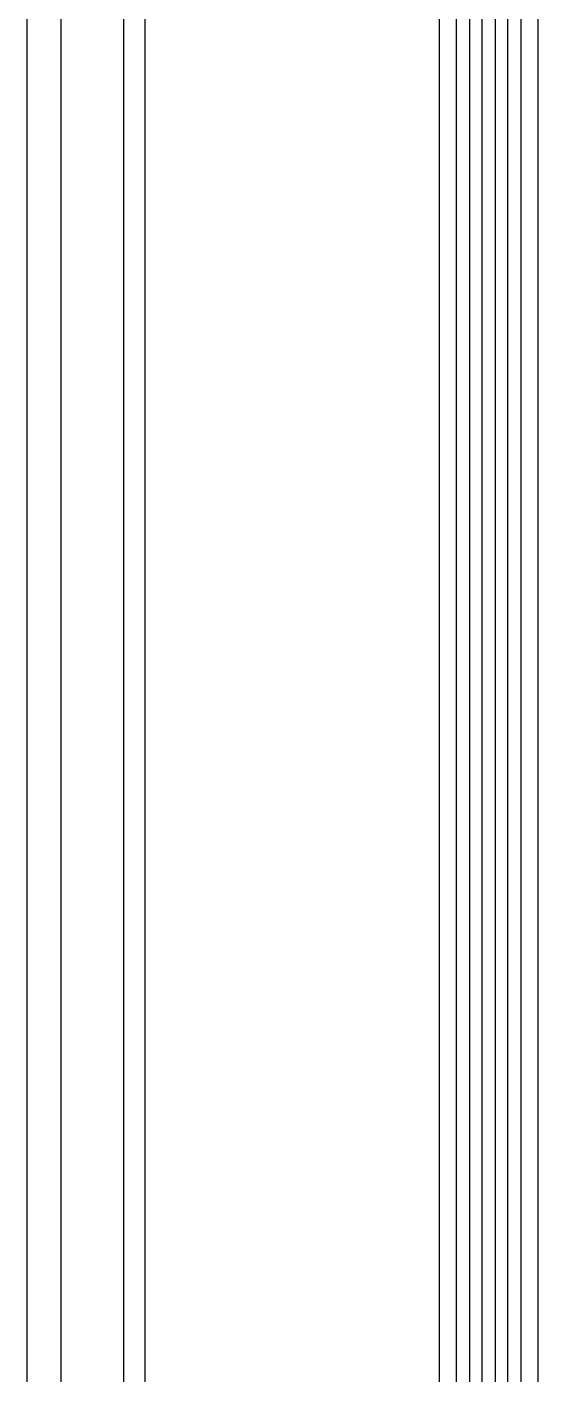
# Model space of a CAD drawing. Extents: x 726 to 4465, y 139 to 737.
# Drawn here: x 3897.15 to 3900.24, y 410.24 to 418.2 of the extents above; entities that cross this region are included whole.
import ezdxf

# ---------------------------------------------------------------- set-up
doc = ezdxf.new("R2010")
doc.units = 0
doc.layers.add('bak_bak_ttr1-bcq6716', color=11, linetype='Continuous')
doc.layers.add('bak_outline', color=11, linetype='Continuous')

msp = doc.modelspace()

# ---------------------------------------------------------------- linework, layer by layer
at = {"layer": 'bak_bak_ttr1-bcq6716'}
msp.add_lwpolyline([(3897.3549, 342.0197), (3897.3549, 363.5511, -0.202307), (3901.8566, 374.2211, 0.202316), (3902.3714, 375.4413), (3902.3714, 380.9412, 0.202311), (3901.8566, 382.1614, -0.202307), (3897.3549, 392.8314), (3897.3549, 423.8397, -0.414216), (3898.1515, 424.6363), (3909.7514, 424.6363, -0.414216), (3910.5479, 423.8397), (3910.5479, 393.2462, 0.196007), (3911.3186, 391.3562, -0.196002), (3915.5644, 380.9414), (3915.5644, 375.4411, -0.196002), (3911.3186, 365.0263, 0.196006), (3910.5479, 363.1363), (3910.5479, 342.0197, -0.414217), (3909.7514, 341.2232), (3898.1515, 341.2232, -0.414217)], format="xyb", close=True, dxfattribs=at)
for points in [[(3900.1738, 392.9582), (3900.1738, 421.3701), (3900.1741, 421.3701), (3900.1741, 421.3716, 0.112924), (3900.1352, 421.541, -0.017476), (3900.1286, 421.5563, 0.04893), (3900.0707, 421.668, -0.133843), (3900.0128, 421.8509), (3900.0036, 422.11), (3900.0036, 423.6271, -0.0765), (3900.009, 423.6599, -0.057858), (3900.1181, 423.9029, -0.185811), (3900.2031, 423.9471, 1.431941), (3900.0064, 424.4344, -0.402909), (3899.9361, 424.4364, 0.479351), (3899.502, 424.3932, -0.543585), (3899.3316, 424.394, 0.662695), (3898.8234, 424.3063, -0.346749), (3898.7747, 424.268), (3898.0443, 424.2677, -0.055334), (3898.0099, 424.2491), (3897.7369, 423.9763, 0.199154), (3897.7222, 423.9409), (3897.7222, 392.9556, 0.067698)], [(3899.2691, 424.2829, 0.230683), (3899.3746, 424.1723, -0.232804), (3899.5854, 423.8736, -0.038964), (3899.597, 423.7244), (3899.597, 421.7263, 0.130371), (3899.6236, 421.626, -0.023507), (3899.6357, 421.6029, 0.049043), (3899.6776, 421.5309, -0.034887), (3899.6975, 421.4991, 0.014221), (3899.7197, 421.4603, -0.082314), (3899.7543, 421.376, -0.055817), (3899.7672, 421.2611), (3899.7672, 392.9557, 0.202315)], [(3897.8497, 392.9556), (3897.8497, 423.8881, -0.198899), (3897.8644, 423.9235), (3898.067, 424.1261, -0.198831), (3898.1023, 424.1407), (3898.835, 424.1407, 0.473923), (3899.2475, 424.0075, -0.145265), (3899.2883, 424.0132), (3899.2919, 424.0104, -0.119036), (3899.4164, 423.7765, -0.021541), (3899.4189, 423.724), (3899.4189, 421.7267), (3899.4187, 421.7267, 0.067841), (3899.4327, 421.6249), (3899.4344, 421.618), (3899.4344, 421.4415, 0.196906), (3899.5012, 421.282), (3899.5576, 421.2256, -0.047957), (3899.5891, 421.1651), (3899.5891, 392.9556, 0.202307)], [(3899.691, 392.9557), (3899.691, 421.2611, 0.055802), (3899.68, 421.3591, 0.08277), (3899.6546, 421.4206, -0.014286), (3899.6302, 421.4634, 0.03514), (3899.6158, 421.4864, -0.048998), (3899.5664, 421.5711, 0.023848), (3899.5575, 421.5881, -0.130464), (3899.5208, 421.7263), (3899.5208, 423.7244, 0.038976), (3899.5101, 423.8618, 0.230884), (3899.3401, 424.1042, 0.2224), (3899.1928, 424.0938)], [(3899.8434, 392.9561), (3899.8434, 421.3198, 0.146958), (3899.7931, 421.4879, -0.021394), (3899.7623, 421.5404, 0.036286), (3899.7412, 421.5737, -0.160005), (3899.6732, 421.7808), (3899.6732, 423.9982, 0.1947), (3899.6142, 424.1112)], [(3899.8295, 424.0883, 0.23414), (3899.7494, 423.9607), (3899.7494, 421.7808, 0.16019), (3899.8027, 421.6188, -0.036303), (3899.8296, 421.576, 0.021453), (3899.8572, 421.529, -0.04827), (3899.8919, 421.4623, -0.096158), (3899.9196, 421.3198), (3899.9196, 392.9561, 0.2023)], [(3900.2019, 424.0492, 0.209639), (3900.0344, 423.9617, 0.05941), (3899.9116, 423.6906, 0.076708), (3899.9018, 423.6269), (3899.9033, 422.036), (3899.9109, 421.8467, 0.133969), (3899.9851, 421.6125, -0.048768), (3900.0337, 421.5188, 0.01771), (3900.0434, 421.4967, -0.11268), (3900.072, 421.3719), (3900.072, 392.9582, 0.050755)], [(3899.9958, 392.9582), (3899.9958, 421.3718, 0.113), (3899.9746, 421.4639, -0.017658), (3899.9629, 421.4907, 0.048689), (3899.9211, 421.5712, -0.133984), (3899.8348, 421.8437), (3899.8256, 422.1102)]]:
    msp.add_lwpolyline(points, format="xyb", dxfattribs=at)
at = {"layer": 'bak_outline'}
msp.add_lwpolyline([(3909.7514, 424.8397), (3898.1515, 424.8397, 0.414215), (3897.1515, 423.8397), (3897.1515, 392.8317, 0.202312), (3901.7146, 382.0156, -0.202309), (3902.168, 380.9412), (3902.168, 375.4413, -0.202309), (3901.7146, 374.3669, 0.202312), (3897.1515, 363.5508), (3897.1515, 342.0197, 0.414215), (3898.1515, 341.0197), (3909.7514, 341.0197, 0.414215), (3910.7514, 342.0197), (3910.7514, 363.1363, -0.196013), (3911.4641, 364.8841, 0.196007), (3915.7679, 375.4413), (3915.7679, 380.9412, 0.196007), (3911.4641, 391.4984, -0.196013), (3910.7514, 393.2462), (3910.7514, 423.8397, 0.414215)], format="xyb", close=True, dxfattribs=at)

doc.saveas('drawing.dxf')
